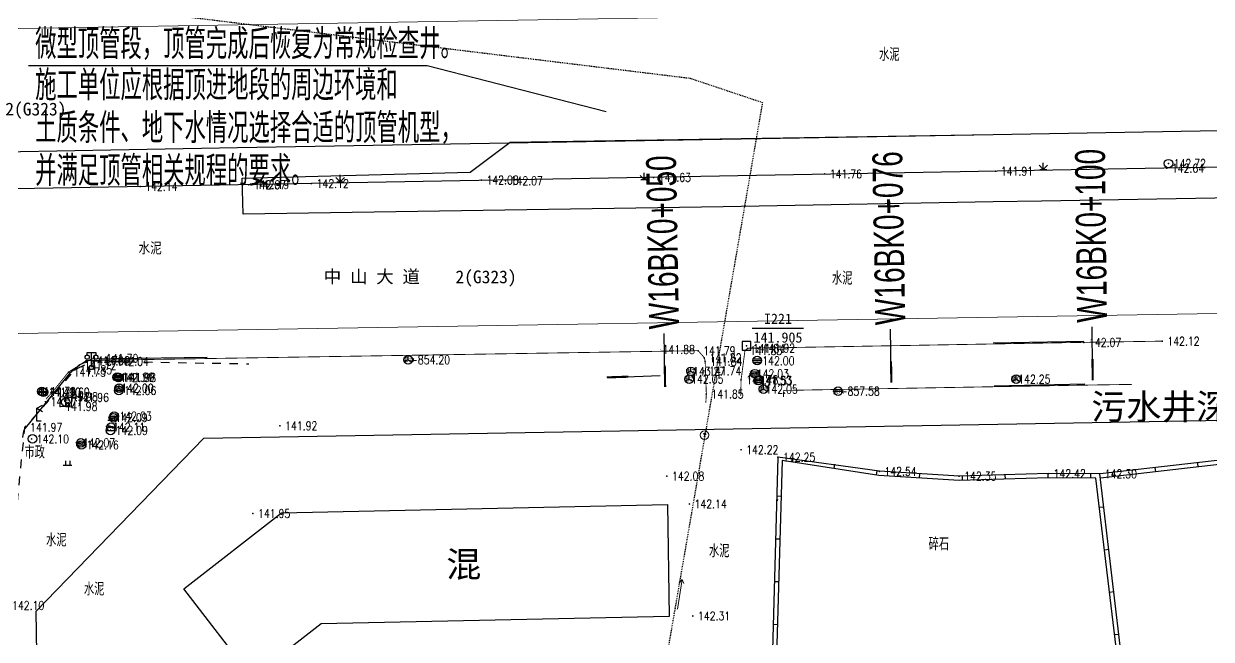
# Model space of a CAD drawing. Extents: x 529262 to 576451, y 2694391 to 2717535.
# Drawn here: x 564751.7 to 564890.5, y 2709596.9 to 2709668.8 of the extents above; entities that cross this region are included whole.
import ezdxf
from ezdxf.enums import TextEntityAlignment as Align
from ezdxf.xclip import XClip

# ---------------------------------------------------------------- set-up
doc = ezdxf.new("R2010")
doc.units = 0
doc.header["$XCLIPFRAME"] = 0
doc.linetypes.add('DASH', pattern=[0.35, 0.25, -0.1])
doc.linetypes.add('X6', pattern=[2, 1, -1])
for name, color, linetype in [('a红线图', 1, 'Continuous'), ('COMPONENT', 8, 'Continuous'), ('DLDW', 8, 'Continuous'), ('DLSS', 4, 'Continuous'), ('GCD', 8, 'Continuous'), ('GXYZ', 8, 'Continuous'), ('JMD', 8, 'Continuous'), ('KZD', 8, 'Continuous'), ('PP-COM', 7, 'Continuous'), ('RD-中线', 40, 'Continuous'), ('RD-红线', 7, 'Continuous'), ('ZBTZ', 8, 'Continuous'), ('ZJ', 7, 'Continuous'), ('新建水沟', 7, 'Continuous'), ('桩号标注_W16-', 7, 'Continuous'), ('纵断_分栏文字', 7, 'Continuous')]:
    doc.layers.add(name, color=color, linetype=linetype)
doc.layers.add('SXSS', color=5, linetype='Continuous', lineweight=0)
doc.layers.add('现状管道深度（物探资料）', color=2, linetype='Continuous', plot=False)
doc.styles.add('HZ', font='rs.shx', dxfattribs={"width": 0.8, "bigfont": 'hztxt.shx'})
doc.styles.add('JieTuHzTxt', font='smsim.shx', dxfattribs={"width": 0.7, "bigfont": 'smfs.shx'})
doc.styles.add('SMEDI', font='smsim.shx', dxfattribs={"width": 0.75, "height": 3.5, "bigfont": 'smfs.shx'})
doc.styles.get("Standard").update_dxf_attribs({"font": '', "height": 2.5, "bigfont": 'smfs.shx'})
doc.styles.add('宋体', font='', dxfattribs={"width": 0.75})
doc.styles.add('等线体', font='simhei.ttf')
doc.styles.get('Standard').set_extended_font_data('FangSong_GB2312')
doc.styles.get('宋体').set_extended_font_data('SimSun')

# ---------------------------------------------------------------- blocks, each defined once
blk = doc.blocks.new('A$C19FD0107')
at = {"layer": 'RD-中线', "color": 8, "linetype": 'Continuous'}
blk.add_lwpolyline([(-5280.17, 15276.46), (-7574.88, 15234.77, -0.04855), (-7632.83, 15239.35), (-9762.37, 15617.81)], format="xyb", dxfattribs=at)
at = {"layer": 'RD-红线', "color": 8, "linetype": 'Continuous', "flags": 128}
for points in [[(-6225.27, 15229.78), (-5957.89, 15234.46)], [(-6244.92, 15209.49), (-6244.78, 15199.64), (-6241.85, 14995.97), (-6241.8, 14992.28)]]:
    blk.add_lwpolyline(points, dxfattribs=at)
at = {"layer": 'RD-红线', "color": 8, "linetype": 'Continuous'}
blk.add_lwpolyline([(-6225.27, 15229.78), (-6244.92, 15209.49, 0.413298)], format="xyb", dxfattribs=at)
blk = doc.blocks.new('GC200')
at = {"linetype": 'Continuous', "const_width": 0.2, "flags": 128}
blk.add_lwpolyline([(-0.1, 0, 1), (0.1, 0, 1)], format="xyb", close=True, dxfattribs=at)
blk = doc.blocks.new('gc124')
at = {"color": 8}
for p, q in [((-1, 1), (0, 0)), ((-0.8, 0), (0.8, 0)), ((0, 0), (0, 1.6)), ((0, 0), (1, 1))]:
    blk.add_line(p, q, dxfattribs=at)
blk = doc.blocks.new('gc086')
at = {"color": 8}
for p, q in [((0, 0), (7, 0)), ((7, 0), (6.18, 0.57)), ((7, 0), (6.18, -0.57))]:
    blk.add_line(p, q, dxfattribs=at)
blk = doc.blocks.new('gc190')
for q in [(-0.35, 0.15), (0, -0.5), (0.35, 0.15)]:
    blk.add_line((0, 0.5), q)
blk.add_circle((0, 0), 1)
blk = doc.blocks.new('gc115')
at = {"color": 8}
blk.add_lwpolyline([(-1, -1), (1, -1), (1, 1), (-1, 1)], close=True, dxfattribs=at)
blk.add_point((0, 0), dxfattribs=at)
blk = doc.blocks.new('gc097')
at = {"color": 8}
for p, q in [((-1, 2.9), (-1, 3.5)), ((-1, 3.5), (1, 3.5)), ((0, 0.5), (0, 3.5)), ((1, 3.5), (1, 2.9))]:
    blk.add_line(p, q, dxfattribs=at)
for centre in [(-1, 2.4), (1, 2.4), (0, 0)]:
    blk.add_circle(centre, 0.5, dxfattribs=at)
blk = doc.blocks.new('gc052')
for p, q in [((0, 3), (1.3, 3.75)), ((0, 3), (1.3, 2.25)), ((0, 0), (0, 3)), ((1, 0), (0, 0))]:
    blk.add_line(p, q)
blk = doc.blocks.new('gc119')
at = {"color": 8}
for p, q in [((-1, 0), (1, 0)), ((-0.5, 1), (-0.5, 0)), ((0.5, 1), (0.5, 0))]:
    blk.add_line(p, q, dxfattribs=at)
blk = doc.blocks.new('gc050')
for p, q in [((0, 1), (-0.38, 0.18)), ((-0.38, 0.18), (0.38, -0.18)), ((0, -1), (0.38, -0.18))]:
    blk.add_line(p, q)
blk.add_circle((0, 0), 1)
blk = doc.blocks.new('gcbj0101')
blk.add_line((-1, 0), (1, 0))
blk.add_circle((0, 0), 1)
blk = doc.blocks.new('gcbj0102')
for p, q in [((-1, 0), (1, 0)), ((0, -1), (0, 1))]:
    blk.add_line(p, q)
blk.add_circle((0, 0), 1)
blk = doc.blocks.new('gcbj0103')
for p, q in [((-1, 0), (1, 0)), ((-0.9, 0.43), (0.9, 0.43)), ((-0.88, -0.47), (0.88, -0.47))]:
    blk.add_line(p, q)
blk.add_circle((0, 0), 1)
blk = doc.blocks.new('gcbj0107')
for q in [(-0.87, -0.5), (0, 1), (0.87, -0.5)]:
    blk.add_line((0, 0), q)
blk.add_circle((0, 0), 1)
blk = doc.blocks.new('gcbj0114')
at = {"linetype": 'Continuous'}
blk.add_circle((0, 0), 1, dxfattribs=at)

msp = doc.modelspace()

# ---------------------------------------------------------------- linework, layer by layer
at = {"color": 8, "linetype": 'Continuous'}
msp.add_circle((564885.483, 2709652.456), 0.498, dxfattribs=at)
at = {"layer": 'a红线图', "color": 8, "linetype": 'Continuous', "lineweight": 0, "flags": 128}
for points in [[(564727.349, 2709667.84), (566620.304, 2709699.43)], [(564727.349, 2709667.84), (566620.304, 2709699.43)], [(564727.349, 2709632.223), (566623.018, 2709663.858)], [(564727.349, 2709632.223), (566623.018, 2709663.858)]]:
    msp.add_lwpolyline(points, dxfattribs=at)
at = {"layer": 'DLSS', "linetype": 'Continuous', "flags": 128}
for points, elevation in [([(564864.998, 2709655.874), (564902.369, 2709656.519), (564939.485, 2709657.249)], 142.085), ([(564777.19, 2709650.762), (564803.842, 2709651.441), (564808.506, 2709654.98), (564864.998, 2709655.874)], 142.085), ([(564864.998, 2709647.971), (564833.422, 2709647.41), (564777.315, 2709646.546), (564777.19, 2709650.762)], 143.262), ([(564938.969, 2709649.286), (564904.389, 2709648.67), (564870.632, 2709648.071), (564864.998, 2709647.971)], 143.262), ([(564875.585, 2709631.665), (564864.998, 2709631.458)], 142.086), ([(564875.682, 2709626.666), (564865.095, 2709626.459)], 142.086)]:
    msp.add_lwpolyline(points, dxfattribs=dict(at, elevation=elevation))
at = {"layer": 'DLSS', "color": 8, "linetype": 'Continuous', "elevation": 142.085, "flags": 128}
msp.add_lwpolyline([(564730.1, 2709653.481), (564776.652, 2709654.348), (564864.998, 2709655.874)], dxfattribs=at)
at = {"layer": 'DLSS', "linetype": 'Continuous', "flags": 128}
for points in [[(564835.468, 2709625.284, 0.1, 0.1, 0), (564835.512, 2709627.198, 0.1, 0.1, 0), (564835.964, 2709630.62, 0.1, 0.1, 0), (564836.296, 2709630.873, 0.1, 0.1, 0), (564875.597, 2709631.565, 0.1, 0.1, 0), (564884.749, 2709631.706, 0, 0, 0), (564885.868, 2709629.81, 0, 0, 0), (564886.222, 2709626.91, 0, 0, 0)], [(564831.39, 2709624.527, 0.1, 0.1, 0), (564831.448, 2709625.536, 0.1, 0.1, 0), (564831.311, 2709629.355, 0.1, 0.1, 0), (564831.211, 2709629.767, 0.1, 0.1, 0), (564830.495, 2709630.594, 0.1, 0.1, 0), (564758.964, 2709629.444, 0.1, 0.1, 0), (564758.12, 2709628.873, 0.1, 0.1, 0), (564756.891, 2709628.099, 0.1, 0.1, 0), (564754.999, 2709625.751, 0.1, 0.1, 0), (564754.262, 2709624.963, 0, 0, 0), (564754.189, 2709624.64, 0, 0, 0)], [(564840.466, 2709625.168, 0.1, 0.1, 0), (564840.484, 2709625.946, 0.1, 0.1, 0), (564875.68, 2709626.566, 0.1, 0.1, 0), (564881.216, 2709626.651, 0, 0, 0), (564881.258, 2709626.304, 0, 0, 0)]]:
    msp.add_lwpolyline(points, format="xyseb", dxfattribs=at)
at = {"layer": 'DLSS', "linetype": 'X6', "elevation": 24.553, "flags": 128}
msp.add_lwpolyline([(564770.229, 2709488.853), (564759.777, 2709488.994), (564760.001, 2709493.004), (564759.904, 2709499.5), (564752.66, 2709499.241), (564752.335, 2709515.304), (564751.767, 2709533.775), (564751.458, 2709551.68), (564751.123, 2709571.278), (564750.734, 2709589.057), (564749.677, 2709600.809), (564751.789, 2709621.63), (564754.972, 2709625.2), (564757.608, 2709628.349), (564759.7, 2709629.393), (564761.909, 2709629.333), (564777.97, 2709629.061)], dxfattribs=at)
at = {"layer": 'DLSS', "linetype": 'Continuous', "flags": 128}
msp.add_lwpolyline([(564773.11, 2709629.79), (564759.618, 2709629.583), (564758.212, 2709628.926), (564756.989, 2709627.935), (564751.804, 2709621.544), (564751.63, 2709621.181), (564751.506, 2709620.449)], dxfattribs=at)
at = {"layer": 'GXYZ', "linetype": 'Continuous', "elevation": 24.553, "flags": 128}
msp.add_lwpolyline([(564755.901, 2709624.071), (564755.942, 2709625.222), (564757.241, 2709625.131), (564757.2, 2709623.98)], close=True, dxfattribs=at)
at = {"layer": 'JMD', "linetype": 'Continuous'}
for p, q in [((564836.431, 2709627.341), (564836.579, 2709627.319)), ((564841.499, 2709618.089), (564841.421, 2709617.595)), ((564846.439, 2709617.317), (564846.361, 2709616.823)), ((564851.379, 2709616.544), (564851.301, 2709616.05)), ((564856.366, 2709616.215), (564856.336, 2709615.716)), ((564871.354, 2709616.227), (564871.368, 2709615.727)), ((564876.354, 2709616.21), (564876.352, 2709615.71)), ((564878.914, 2709616.354), (564878.971, 2709615.857)), ((564883.882, 2709616.923), (564883.938, 2709616.426)), ((564888.849, 2709617.492), (564888.906, 2709616.995)), ((564861.358, 2709615.946), (564861.372, 2709615.446)), ((564866.356, 2709616.087), (564866.37, 2709615.587)), ((564839.694, 2709613.61), (564840.194, 2709613.596)), ((564839.761, 2709613.045), (564839.789, 2709613.192)), ((564839.761, 2709613.045), (564839.789, 2709613.192)), ((564877.9, 2709612.316), (564877.404, 2709612.256)), ((564839.552, 2709608.612), (564840.051, 2709608.598)), ((564878.492, 2709607.351), (564877.995, 2709607.292)), ((564839.409, 2709603.614), (564839.909, 2709603.6)), ((564879.083, 2709602.386), (564878.587, 2709602.327)), ((564839.266, 2709598.616), (564839.766, 2709598.602)), ((564879.675, 2709597.421), (564879.178, 2709597.362))]:
    msp.add_line(p, q, dxfattribs=at)
at = {"layer": 'JMD', "linetype": 'Continuous', "flags": 128}
for points in [[(564913.687, 2709620.337), (564877.475, 2709616.189)], [(564913.744, 2709619.84), (564877.532, 2709615.692)], [(564886.211, 2709575.103), (564888.26, 2709579.096), (564880.186, 2709593.131), (564877.437, 2709616.205), (564871.453, 2709616.23), (564861.003, 2709615.936), (564851.681, 2709616.497), (564839.824, 2709618.159), (564839.06, 2709591.384), (564834.686, 2709591.596), (564835.09, 2709594.525), (564832.409, 2709593.892), (564829.567, 2709589.102), (564831.929, 2709579.528)], [(564885.766, 2709575.331), (564887.691, 2709579.082), (564879.702, 2709592.97), (564876.993, 2709615.707), (564871.459, 2709615.73), (564860.995, 2709615.436), (564851.627, 2709615.999), (564840.313, 2709617.768), (564839.545, 2709590.86), (564834.116, 2709591.123), (564834.495, 2709593.871), (564832.731, 2709593.454), (564830.101, 2709589.023), (564832.414, 2709579.648)]]:
    msp.add_lwpolyline(points, dxfattribs=at)
msp.add_lwpolyline([(564781.789, 2709611.649), (564826.899, 2709612.631), (564827.122, 2709599.537), (564786.424, 2709598.651), (564778.363, 2709592.374), (564770.366, 2709602.744)], close=True, dxfattribs=at)
at = {"layer": 'KZD', "linetype": 'Continuous'}
msp.add_line((564836.822, 2709633.228), (564842.822, 2709633.228), dxfattribs=at)
msp.add_line((564836.822, 2709633.228), (564842.822, 2709633.228), dxfattribs=at)
at = {"layer": '新建水沟', "color": 5, "linetype": 'DASH', "ltscale": 0.1, "elevation": 143.04}
msp.add_lwpolyline([(564692.655, 2710239.775), (564722.404, 2710203.912), (564749.087, 2710144.577), (564801.321, 2710058.696), (564858.94, 2709973.728), (564856.64, 2709887.325), (564736.482, 2709870.316), (564671.801, 2709755.331), (564665.716, 2709733.478), (564684.342, 2709714.784), (564705.355, 2709682.444), (564764.149, 2709670.422), (564829.539, 2709662.444), (564838.011, 2709659.606), (564818.767, 2709548.337)], dxfattribs=at)
msp.add_lwpolyline([(564692.655, 2710239.775), (564722.404, 2710203.912), (564749.087, 2710144.577), (564801.321, 2710058.696), (564858.94, 2709973.728), (564856.64, 2709887.325), (564736.482, 2709870.316), (564671.801, 2709755.331), (564665.716, 2709733.478), (564684.342, 2709714.784), (564705.355, 2709682.444), (564764.149, 2709670.422), (564829.539, 2709662.444), (564838.011, 2709659.606), (564818.767, 2709548.337)], dxfattribs=at)
msp.add_lwpolyline([(564692.655, 2710239.775), (564722.404, 2710203.912), (564749.087, 2710144.577), (564801.321, 2710058.696), (564858.94, 2709973.728), (564856.64, 2709887.325), (564736.482, 2709870.316), (564671.801, 2709755.331), (564665.716, 2709733.478), (564684.342, 2709714.784), (564705.355, 2709682.444), (564764.149, 2709670.422), (564829.539, 2709662.444), (564838.011, 2709659.606), (564818.767, 2709548.337)], dxfattribs=at)
at = {"layer": '桩号标注_W16-'}
for p, q in [((564853.059, 2709628.088), (564852.969, 2709633.087)), ((564876.603, 2709628.373), (564876.542, 2709633.373)), ((564826.609, 2709627.61), (564826.518, 2709632.609)), ((564821.064, 2709627.51), (564826.062, 2709627.675))]:
    msp.add_line(p, q, dxfattribs=at)
at = {"layer": '桩号标注_W16-', "const_width": 0.25}
for points in [[(564826.586, 2709628.86), (564826.631, 2709626.36)], [(564853.037, 2709629.338), (564853.082, 2709626.838)], [(564876.588, 2709629.623), (564876.618, 2709627.123)], [(564822.314, 2709627.551), (564819.815, 2709627.469)]]:
    msp.add_lwpolyline(points, dxfattribs=at)
at = {"layer": '纵断_分栏文字', "color": 3}
msp.add_lwpolyline([(564752.22, 2709663.911), (564798.813, 2709663.911), (564819.745, 2709658.566)], dxfattribs=at)

# ---------------------------------------------------------------- block references
at = {"layer": 'COMPONENT', "linetype": 'Continuous', "xscale": 0.5, "yscale": 0.5}
for name, p in [('gcbj0107', (564796.592, 2709629.522)), ('gcbj0103', (564837.387, 2709629.441)), ('gcbj0103', (564762.561, 2709627.509)), ('gcbj0101', (564762.731, 2709627.449, 141.977)), ('gcbj0103', (564762.736, 2709627.447)), ('gcbj0107', (564829.441, 2709627.268)), ('gcbj0107', (564829.651, 2709628.18)), ('gcbj0103', (564837.122, 2709627.903)), ('gcbj0103', (564837.521, 2709627.089)), ('gcbj0107', (564867.675, 2709627.255)), ('gcbj0102', (564753.761, 2709625.825)), ('gcbj0102', (564753.952, 2709625.736, 141.899)), ('gcbj0101', (564762.775, 2709625.936, 142.055)), ('gcbj0107', (564762.816, 2709626.199)), ('gcbj0107', (564838.129, 2709626.093)), ('gcbj0101', (564846.846, 2709625.849)), ('gcbj0101', (564762.134, 2709622.746)), ('gcbj0101', (564762.233, 2709622.939, 142.029)), ('gcbj0101', (564761.794, 2709621.261, 142.087)), ('gcbj0101', (564761.856, 2709621.667)), ('gcbj0114', (564752.684, 2709620.296, 24.553)), ('gcbj0101', (564758.337, 2709619.81)), ('gcbj0101', (564758.391, 2709619.573, 142.156))]:
    msp.add_blockref(name, p, dxfattribs=at)
at = {"layer": 'COMPONENT', "color": 252, "linetype": 'Continuous', "xscale": 0.5, "yscale": 0.5}
for p in [(564837.387, 2709629.441), (564762.561, 2709627.509)]:
    msp.add_blockref('gcbj0103', p, dxfattribs=at)
at = {"layer": 'DLDW', "color": 252, "linetype": 'Continuous', "xscale": 0.5, "yscale": 0.5}
msp.add_blockref('gc097', (564759.567, 2709628.633, 141.964), dxfattribs=at)
at = {"layer": 'DLSS', "linetype": 'Continuous', "xscale": 0.5, "yscale": 0.5}
msp.add_blockref('gc052', (564753.187, 2709622.355, 141.836), dxfattribs=at)
at = {"layer": 'GCD', "linetype": 'Continuous'}
ref = msp.add_blockref('GC200', (564885.272, 2709651.914, 142.636), dxfattribs=dict(at, xscale=0.5, yscale=0.5, zscale=0.5))
ref.add_attrib('height', '142.64', dxfattribs={"linetype": 'Continuous', "height": 1, "style": 'HZ', "width": 0.8}).set_placement((564885.872, 2709651.914, 142.636), align=Align.MIDDLE_LEFT)
ref = msp.add_blockref('GC200', (564885.482, 2709652.461, 142.715), dxfattribs=dict(at, xscale=0.5, yscale=0.5, zscale=0.5))
ref.add_attrib('height', '142.72', dxfattribs={"linetype": 'Continuous', "height": 1, "style": 'HZ', "width": 0.8}).set_placement((564886.082, 2709652.461, 142.715), align=Align.MIDDLE_LEFT)
ref = msp.add_blockref('GC200', (564805.143, 2709650.527, 142.084), dxfattribs=dict(at, xscale=0.5, yscale=0.5, zscale=0.5))
ref.add_attrib('height', '142.08', dxfattribs={"linetype": 'Continuous', "height": 1, "style": 'HZ', "width": 0.8}).set_placement((564805.743, 2709650.527, 142.084), align=Align.MIDDLE_LEFT)
ref = msp.add_blockref('GC200', (564807.968, 2709650.444, 142.069), dxfattribs=dict(at, xscale=0.5, yscale=0.5, zscale=0.5))
ref.add_attrib('height', '142.07', dxfattribs={"linetype": 'Continuous', "height": 1, "style": 'HZ', "width": 0.8}).set_placement((564808.568, 2709650.444, 142.069), align=Align.MIDDLE_LEFT)
ref = msp.add_blockref('GC200', (564825.277, 2709650.843, 141.63), dxfattribs=dict(at, xscale=0.5, yscale=0.5, zscale=0.5))
ref.add_attrib('height', '141.63', dxfattribs={"linetype": 'Continuous', "height": 1, "style": 'HZ', "width": 0.8}).set_placement((564825.877, 2709650.843, 141.63), align=Align.MIDDLE_LEFT)
ref = msp.add_blockref('GC200', (564845.281, 2709651.249, 141.76), dxfattribs=dict(at, xscale=0.5, yscale=0.5, zscale=0.5))
ref.add_attrib('height', '141.76', dxfattribs={"linetype": 'Continuous', "height": 1, "style": 'HZ', "width": 0.8}).set_placement((564845.881, 2709651.249, 141.76), align=Align.MIDDLE_LEFT)
ref = msp.add_blockref('GC200', (564865.276, 2709651.562, 141.91), dxfattribs=dict(at, xscale=0.5, yscale=0.5, zscale=0.5))
ref.add_attrib('height', '141.91', dxfattribs={"linetype": 'Continuous', "height": 1, "style": 'HZ', "width": 0.8}).set_placement((564865.876, 2709651.562, 141.91), align=Align.MIDDLE_LEFT)
ref = msp.add_blockref('GC200', (564765.256, 2709649.778, 142.14), dxfattribs=dict(at, xscale=0.5, yscale=0.5, zscale=0.5))
ref.add_attrib('height', '142.14', dxfattribs={"linetype": 'Continuous', "height": 1, "style": 'HZ', "width": 0.8}).set_placement((564765.856, 2709649.778, 142.14), align=Align.MIDDLE_LEFT)
ref = msp.add_blockref('GC200', (564777.95, 2709649.982, 142.074), dxfattribs=dict(at, xscale=0.5, yscale=0.5, zscale=0.5))
ref.add_attrib('height', '142.07', dxfattribs={"linetype": 'Continuous', "height": 1, "style": 'HZ', "width": 0.8}).set_placement((564778.55, 2709649.982, 142.074), align=Align.MIDDLE_LEFT)
ref = msp.add_blockref('GC200', (564778.306, 2709650, 142.191), dxfattribs=dict(at, xscale=0.5, yscale=0.5, zscale=0.5))
ref.add_attrib('height', '142.19', dxfattribs={"linetype": 'Continuous', "height": 1, "style": 'HZ', "width": 0.8}).set_placement((564778.906, 2709650, 142.191), align=Align.MIDDLE_LEFT)
ref = msp.add_blockref('GC200', (564785.284, 2709650.119, 142.12), dxfattribs=dict(at, xscale=0.5, yscale=0.5, zscale=0.5))
ref.add_attrib('height', '142.12', dxfattribs={"linetype": 'Continuous', "height": 1, "style": 'HZ', "width": 0.8}).set_placement((564785.884, 2709650.119, 142.12), align=Align.MIDDLE_LEFT)
at = {"layer": 'GCD', "color": 3, "linetype": 'Continuous'}
ref = msp.add_blockref('GC200', (564875.585, 2709631.549, 142.068), dxfattribs=dict(at, xscale=0.5, yscale=0.5, zscale=0.5))
ref.add_attrib('height', '142.07', dxfattribs={"linetype": 'Continuous', "height": 1, "style": 'HZ', "width": 0.8}).set_placement((564876.185, 2709631.549, 142.068), align=Align.MIDDLE_LEFT)
ref = msp.add_blockref('GC200', (564884.74, 2709631.692, 142.118), dxfattribs=dict(at, xscale=0.5, yscale=0.5, zscale=0.5))
ref.add_attrib('height', '142.12', dxfattribs={"linetype": 'Continuous', "height": 1, "style": 'HZ', "width": 0.8}).set_placement((564885.34, 2709631.692, 142.118), align=Align.MIDDLE_LEFT)
ref = msp.add_blockref('GC200', (564760.679, 2709629.697, 141.7), dxfattribs=dict(at, xscale=0.5, yscale=0.5, zscale=0.5))
ref.add_attrib('height', '141.70', dxfattribs={"linetype": 'Continuous', "height": 1, "style": 'HZ', "width": 0.8}).set_placement((564761.279, 2709629.697, 141.7), align=Align.MIDDLE_LEFT)
at = {"layer": 'GCD', "linetype": 'Continuous'}
ref = msp.add_blockref('GC200', (564826.1, 2709630.733, 141.883), dxfattribs=dict(at, xscale=0.1999999999534339, yscale=0.1999999999534339, zscale=0.1999999999534339))
ref.add_attrib('height', '141.88', dxfattribs={"linetype": 'Continuous', "height": 1, "style": 'HZ', "width": 0.8}).set_placement((564826.34, 2709630.733, 141.883), align=Align.MIDDLE_LEFT)
ref = msp.add_blockref('GC200', (564826.1, 2709630.733, 141.883), dxfattribs=dict(at, xscale=0.1999999999534339, yscale=0.1999999999534339, zscale=0.1999999999534339))
ref.add_attrib('height', '141.88', dxfattribs={"linetype": 'Continuous', "height": 1, "style": 'HZ', "width": 0.8}).set_placement((564826.34, 2709630.733, 141.883), align=Align.MIDDLE_LEFT)
at = {"layer": 'GCD', "color": 3, "linetype": 'Continuous'}
ref = msp.add_blockref('GC200', (564830.483, 2709630.578, 141.792), dxfattribs=dict(at, xscale=0.5, yscale=0.5, zscale=0.5))
ref.add_attrib('height', '141.79', dxfattribs={"linetype": 'Continuous', "height": 1, "style": 'HZ', "width": 0.8}).set_placement((564831.083, 2709630.578, 141.792), align=Align.MIDDLE_LEFT)
ref = msp.add_blockref('GC200', (564831.199, 2709629.751, 141.818), dxfattribs=dict(at, xscale=0.5, yscale=0.5, zscale=0.5))
ref.add_attrib('height', '141.82', dxfattribs={"linetype": 'Continuous', "height": 1, "style": 'HZ', "width": 0.8}).set_placement((564831.799, 2709629.751, 141.818), align=Align.MIDDLE_LEFT)
ref = msp.add_blockref('GC200', (564835.952, 2709630.604, 141.847), dxfattribs=dict(at, xscale=0.5, yscale=0.5, zscale=0.5))
ref.add_attrib('height', '141.85', dxfattribs={"linetype": 'Continuous', "height": 1, "style": 'HZ', "width": 0.8}).set_placement((564836.552, 2709630.604, 141.847), align=Align.MIDDLE_LEFT)
ref = msp.add_blockref('GC200', (564836.284, 2709630.857, 141.836), dxfattribs=dict(at, xscale=0.5, yscale=0.5, zscale=0.5))
ref.add_attrib('height', '141.84', dxfattribs={"linetype": 'Continuous', "height": 1, "style": 'HZ', "width": 0.8}).set_placement((564836.884, 2709630.857, 141.836), align=Align.MIDDLE_LEFT)
ref = msp.add_blockref('GC200', (564837.449, 2709630.887, 141.918), dxfattribs=dict(at, xscale=0.5, yscale=0.5, zscale=0.5))
ref.add_attrib('height', '141.92', dxfattribs={"linetype": 'Continuous', "height": 1, "style": 'HZ', "width": 0.8}).set_placement((564838.049, 2709630.887, 141.918), align=Align.MIDDLE_LEFT)
at = {"layer": 'GCD', "linetype": 'Continuous'}
ref = msp.add_blockref('GC200', (564757.608, 2709628.349, 141.852), dxfattribs=dict(at, xscale=0.5, yscale=0.5, zscale=0.5))
ref.add_attrib('height', '141.85', dxfattribs={"linetype": 'Continuous', "height": 1, "style": 'HZ', "width": 0.8}).set_placement((564758.208, 2709628.349, 141.852), align=Align.MIDDLE_LEFT)
at = {"layer": 'GCD', "color": 3, "linetype": 'Continuous'}
ref = msp.add_blockref('GC200', (564758.108, 2709628.857, 141.723), dxfattribs=dict(at, xscale=0.5, yscale=0.5, zscale=0.5))
ref.add_attrib('height', '141.72', dxfattribs={"linetype": 'Continuous', "height": 1, "style": 'HZ', "width": 0.8}).set_placement((564758.708, 2709628.857, 141.723), align=Align.MIDDLE_LEFT)
ref = msp.add_blockref('GC200', (564758.952, 2709629.428, 141.755), dxfattribs=dict(at, xscale=0.5, yscale=0.5, zscale=0.5))
ref.add_attrib('height', '141.76', dxfattribs={"linetype": 'Continuous', "height": 1, "style": 'HZ', "width": 0.8}).set_placement((564759.552, 2709629.428, 141.755), align=Align.MIDDLE_LEFT)
at = {"layer": 'GCD', "linetype": 'Continuous'}
ref = msp.add_blockref('GC200', (564759.7, 2709629.393, 141.977), dxfattribs=dict(at, xscale=0.5, yscale=0.5, zscale=0.5))
ref.add_attrib('height', '141.98', dxfattribs={"linetype": 'Continuous', "height": 1, "style": 'HZ', "width": 0.8}).set_placement((564760.3, 2709629.393, 141.977), align=Align.MIDDLE_LEFT)
ref = msp.add_blockref('GC200', (564761.909, 2709629.333, 142.035), dxfattribs=dict(at, xscale=0.5, yscale=0.5, zscale=0.5))
ref.add_attrib('height', '142.04', dxfattribs={"linetype": 'Continuous', "height": 1, "style": 'HZ', "width": 0.8}).set_placement((564762.509, 2709629.333, 142.035), align=Align.MIDDLE_LEFT)
ref = msp.add_blockref('GC200', (564796.588, 2709629.522, -854.199), dxfattribs=dict(at, xscale=0.1999999999534339, yscale=0.1999999999534339, zscale=0.1999999999534339))
ref.add_attrib('height', '-854.20', dxfattribs={"linetype": 'Continuous', "height": 1, "style": 'HZ', "width": 0.8}).set_placement((564796.828, 2709629.522, -854.199), align=Align.MIDDLE_LEFT)
ref = msp.add_blockref('GC200', (564796.588, 2709629.522, -854.199), dxfattribs=dict(at, xscale=0.1999999999534339, yscale=0.1999999999534339, zscale=0.1999999999534339))
ref.add_attrib('height', '-854.20', dxfattribs={"linetype": 'Continuous', "height": 1, "style": 'HZ', "width": 0.8}).set_placement((564796.828, 2709629.522, -854.199), align=Align.MIDDLE_LEFT)
at = {"layer": 'GCD', "color": 3, "linetype": 'Continuous'}
ref = msp.add_blockref('GC200', (564831.168, 2709628.227, 141.736), dxfattribs=dict(at, xscale=0.5, yscale=0.5, zscale=0.5))
ref.add_attrib('height', '141.74', dxfattribs={"linetype": 'Continuous', "height": 1, "style": 'HZ', "width": 0.8}).set_placement((564831.768, 2709628.227, 141.736), align=Align.MIDDLE_LEFT)
ref = msp.add_blockref('GC200', (564831.299, 2709629.339, 141.839), dxfattribs=dict(at, xscale=0.5, yscale=0.5, zscale=0.5))
ref.add_attrib('height', '141.84', dxfattribs={"linetype": 'Continuous', "height": 1, "style": 'HZ', "width": 0.8}).set_placement((564831.899, 2709629.339, 141.839), align=Align.MIDDLE_LEFT)
ref = msp.add_blockref('GC200', (564837.385, 2709629.402, 141.999), dxfattribs=dict(at, xscale=0.5, yscale=0.5, zscale=0.5))
ref.add_attrib('height', '142.00', dxfattribs={"linetype": 'Continuous', "height": 1, "style": 'HZ', "width": 0.8}).set_placement((564837.985, 2709629.402, 141.999), align=Align.MIDDLE_LEFT)
ref = msp.add_blockref('GC200', (564756.879, 2709628.083, 141.732), dxfattribs=dict(at, xscale=0.5, yscale=0.5, zscale=0.5))
ref.add_attrib('height', '141.73', dxfattribs={"linetype": 'Continuous', "height": 1, "style": 'HZ', "width": 0.8}).set_placement((564757.479, 2709628.083, 141.732), align=Align.MIDDLE_LEFT)
ref = msp.add_blockref('GC200', (564762.566, 2709627.496, 141.99), dxfattribs=dict(at, xscale=0.5, yscale=0.5, zscale=0.5))
ref.add_attrib('height', '141.99', dxfattribs={"linetype": 'Continuous', "height": 1, "style": 'HZ', "width": 0.8}).set_placement((564763.166, 2709627.496, 141.99), align=Align.MIDDLE_LEFT)
at = {"layer": 'GCD', "linetype": 'Continuous'}
ref = msp.add_blockref('GC200', (564762.731, 2709627.449, 141.977), dxfattribs=dict(at, xscale=0.5, yscale=0.5, zscale=0.5))
ref.add_attrib('height', '141.98', dxfattribs={"linetype": 'Continuous', "height": 1, "style": 'HZ', "width": 0.8}).set_placement((564763.331, 2709627.449, 141.977), align=Align.MIDDLE_LEFT)
ref = msp.add_blockref('GC200', (564762.708, 2709627.44, 142.109), dxfattribs=dict(at, xscale=0.1999999999534339, yscale=0.1999999999534339, zscale=0.1999999999534339))
ref.add_attrib('height', '142.11', dxfattribs={"linetype": 'Continuous', "height": 1, "style": 'HZ', "width": 0.8}).set_placement((564762.948, 2709627.44, 142.109), align=Align.MIDDLE_LEFT)
ref = msp.add_blockref('GC200', (564762.708, 2709627.44, 142.109), dxfattribs=dict(at, xscale=0.1999999999534339, yscale=0.1999999999534339, zscale=0.1999999999534339))
ref.add_attrib('height', '142.11', dxfattribs={"linetype": 'Continuous', "height": 1, "style": 'HZ', "width": 0.8}).set_placement((564762.948, 2709627.44, 142.109), align=Align.MIDDLE_LEFT)
ref = msp.add_blockref('GC200', (564829.437, 2709627.27, 142.048), dxfattribs=dict(at, xscale=0.1999999999534339, yscale=0.1999999999534339, zscale=0.1999999999534339))
ref.add_attrib('height', '142.05', dxfattribs={"linetype": 'Continuous', "height": 1, "style": 'HZ', "width": 0.8}).set_placement((564829.677, 2709627.27, 142.048), align=Align.MIDDLE_LEFT)
ref = msp.add_blockref('GC200', (564829.437, 2709627.27, 142.048), dxfattribs=dict(at, xscale=0.1999999999534339, yscale=0.1999999999534339, zscale=0.1999999999534339))
ref.add_attrib('height', '142.05', dxfattribs={"linetype": 'Continuous', "height": 1, "style": 'HZ', "width": 0.8}).set_placement((564829.677, 2709627.27, 142.048), align=Align.MIDDLE_LEFT)
ref = msp.add_blockref('GC200', (564829.648, 2709628.182, 143.273), dxfattribs=dict(at, xscale=0.1999999999534339, yscale=0.1999999999534339, zscale=0.1999999999534339))
ref.add_attrib('height', '143.27', dxfattribs={"linetype": 'Continuous', "height": 1, "style": 'HZ', "width": 0.8}).set_placement((564829.888, 2709628.182, 143.273), align=Align.MIDDLE_LEFT)
ref = msp.add_blockref('GC200', (564829.648, 2709628.182, 143.273), dxfattribs=dict(at, xscale=0.1999999999534339, yscale=0.1999999999534339, zscale=0.1999999999534339))
ref.add_attrib('height', '143.27', dxfattribs={"linetype": 'Continuous', "height": 1, "style": 'HZ', "width": 0.8}).set_placement((564829.888, 2709628.182, 143.273), align=Align.MIDDLE_LEFT)
at = {"layer": 'GCD', "color": 3, "linetype": 'Continuous'}
ref = msp.add_blockref('GC200', (564835.5, 2709627.182, 141.779), dxfattribs=dict(at, xscale=0.5, yscale=0.5, zscale=0.5))
ref.add_attrib('height', '141.78', dxfattribs={"linetype": 'Continuous', "height": 1, "style": 'HZ', "width": 0.8}).set_placement((564836.1, 2709627.182, 141.779), align=Align.MIDDLE_LEFT)
at = {"layer": 'GCD', "linetype": 'Continuous'}
ref = msp.add_blockref('GC200', (564837.092, 2709627.887, 142.031), dxfattribs=dict(at, xscale=0.1999999999534339, yscale=0.1999999999534339, zscale=0.1999999999534339))
ref.add_attrib('height', '142.03', dxfattribs={"linetype": 'Continuous', "height": 1, "style": 'HZ', "width": 0.8}).set_placement((564837.332, 2709627.887, 142.031), align=Align.MIDDLE_LEFT)
ref = msp.add_blockref('GC200', (564837.092, 2709627.887, 142.031), dxfattribs=dict(at, xscale=0.1999999999534339, yscale=0.1999999999534339, zscale=0.1999999999534339))
ref.add_attrib('height', '142.03', dxfattribs={"linetype": 'Continuous', "height": 1, "style": 'HZ', "width": 0.8}).set_placement((564837.332, 2709627.887, 142.031), align=Align.MIDDLE_LEFT)
ref = msp.add_blockref('GC200', (564837.408, 2709627.124, 141.532), dxfattribs=dict(at, xscale=0.1999999999534339, yscale=0.1999999999534339, zscale=0.1999999999534339))
ref.add_attrib('height', '141.53', dxfattribs={"linetype": 'Continuous', "height": 1, "style": 'HZ', "width": 0.8}).set_placement((564837.648, 2709627.124, 141.532), align=Align.MIDDLE_LEFT)
ref = msp.add_blockref('GC200', (564837.408, 2709627.124, 141.532), dxfattribs=dict(at, xscale=0.1999999999534339, yscale=0.1999999999534339, zscale=0.1999999999534339))
ref.add_attrib('height', '141.53', dxfattribs={"linetype": 'Continuous', "height": 1, "style": 'HZ', "width": 0.8}).set_placement((564837.648, 2709627.124, 141.532), align=Align.MIDDLE_LEFT)
ref = msp.add_blockref('GC200', (564837.508, 2709627.072, 141.53), dxfattribs=dict(at, xscale=0.1999999999534339, yscale=0.1999999999534339, zscale=0.1999999999534339))
ref.add_attrib('height', '141.53', dxfattribs={"linetype": 'Continuous', "height": 1, "style": 'HZ', "width": 0.8}).set_placement((564837.748, 2709627.072, 141.53), align=Align.MIDDLE_LEFT)
ref = msp.add_blockref('GC200', (564837.508, 2709627.072, 141.53), dxfattribs=dict(at, xscale=0.1999999999534339, yscale=0.1999999999534339, zscale=0.1999999999534339))
ref.add_attrib('height', '141.53', dxfattribs={"linetype": 'Continuous', "height": 1, "style": 'HZ', "width": 0.8}).set_placement((564837.748, 2709627.072, 141.53), align=Align.MIDDLE_LEFT)
ref = msp.add_blockref('GC200', (564867.671, 2709627.257, 142.254), dxfattribs=dict(at, xscale=0.1999999999534339, yscale=0.1999999999534339, zscale=0.1999999999534339))
ref.add_attrib('height', '142.25', dxfattribs={"linetype": 'Continuous', "height": 1, "style": 'HZ', "width": 0.8}).set_placement((564867.911, 2709627.257, 142.254), align=Align.MIDDLE_LEFT)
ref = msp.add_blockref('GC200', (564867.671, 2709627.257, 142.254), dxfattribs=dict(at, xscale=0.1999999999534339, yscale=0.1999999999534339, zscale=0.1999999999534339))
ref.add_attrib('height', '142.25', dxfattribs={"linetype": 'Continuous', "height": 1, "style": 'HZ', "width": 0.8}).set_placement((564867.911, 2709627.257, 142.254), align=Align.MIDDLE_LEFT)
ref = msp.add_blockref('GC200', (564753.751, 2709625.825, 141.79), dxfattribs=dict(at, xscale=0.1999999999534339, yscale=0.1999999999534339, zscale=0.1999999999534339))
ref.add_attrib('height', '141.79', dxfattribs={"linetype": 'Continuous', "height": 1, "style": 'HZ', "width": 0.8}).set_placement((564753.991, 2709625.825, 141.79), align=Align.MIDDLE_LEFT)
ref = msp.add_blockref('GC200', (564753.751, 2709625.825, 141.79), dxfattribs=dict(at, xscale=0.1999999999534339, yscale=0.1999999999534339, zscale=0.1999999999534339))
ref.add_attrib('height', '141.79', dxfattribs={"linetype": 'Continuous', "height": 1, "style": 'HZ', "width": 0.8}).set_placement((564753.991, 2709625.825, 141.79), align=Align.MIDDLE_LEFT)
ref = msp.add_blockref('GC200', (564753.952, 2709625.736, 141.899), dxfattribs=dict(at, xscale=0.5, yscale=0.5, zscale=0.5))
ref.add_attrib('height', '141.90', dxfattribs={"linetype": 'Continuous', "height": 1, "style": 'HZ', "width": 0.8}).set_placement((564754.552, 2709625.736, 141.899), align=Align.MIDDLE_LEFT)
at = {"layer": 'GCD', "color": 3, "linetype": 'Continuous'}
ref = msp.add_blockref('GC200', (564754.987, 2709625.735, 141.595), dxfattribs=dict(at, xscale=0.5, yscale=0.5, zscale=0.5))
ref.add_attrib('height', '141.60', dxfattribs={"linetype": 'Continuous', "height": 1, "style": 'HZ', "width": 0.8}).set_placement((564755.587, 2709625.735, 141.595), align=Align.MIDDLE_LEFT)
at = {"layer": 'GCD', "linetype": 'Continuous'}
ref = msp.add_blockref('GC200', (564762.775, 2709625.936, 142.055), dxfattribs=dict(at, xscale=0.5, yscale=0.5, zscale=0.5))
ref.add_attrib('height', '142.06', dxfattribs={"linetype": 'Continuous', "height": 1, "style": 'HZ', "width": 0.8}).set_placement((564763.375, 2709625.936, 142.055), align=Align.MIDDLE_LEFT)
ref = msp.add_blockref('GC200', (564762.815, 2709626.202, 141.997), dxfattribs=dict(at, xscale=0.1999999999534339, yscale=0.1999999999534339, zscale=0.1999999999534339))
ref.add_attrib('height', '142.00', dxfattribs={"linetype": 'Continuous', "height": 1, "style": 'HZ', "width": 0.8}).set_placement((564763.055, 2709626.202, 141.997), align=Align.MIDDLE_LEFT)
ref = msp.add_blockref('GC200', (564762.815, 2709626.202, 141.997), dxfattribs=dict(at, xscale=0.1999999999534339, yscale=0.1999999999534339, zscale=0.1999999999534339))
ref.add_attrib('height', '142.00', dxfattribs={"linetype": 'Continuous', "height": 1, "style": 'HZ', "width": 0.8}).set_placement((564763.055, 2709626.202, 141.997), align=Align.MIDDLE_LEFT)
at = {"layer": 'GCD', "color": 3, "linetype": 'Continuous'}
ref = msp.add_blockref('GC200', (564831.436, 2709625.52, 141.853), dxfattribs=dict(at, xscale=0.5, yscale=0.5, zscale=0.5))
ref.add_attrib('height', '141.85', dxfattribs={"linetype": 'Continuous', "height": 1, "style": 'HZ', "width": 0.8}).set_placement((564832.036, 2709625.52, 141.853), align=Align.MIDDLE_LEFT)
at = {"layer": 'GCD', "linetype": 'Continuous'}
ref = msp.add_blockref('GC200', (564838.128, 2709626.092, 142.048), dxfattribs=dict(at, xscale=0.1999999999534339, yscale=0.1999999999534339, zscale=0.1999999999534339))
ref.add_attrib('height', '142.05', dxfattribs={"linetype": 'Continuous', "height": 1, "style": 'HZ', "width": 0.8}).set_placement((564838.368, 2709626.092, 142.048), align=Align.MIDDLE_LEFT)
ref = msp.add_blockref('GC200', (564838.128, 2709626.092, 142.048), dxfattribs=dict(at, xscale=0.1999999999534339, yscale=0.1999999999534339, zscale=0.1999999999534339))
ref.add_attrib('height', '142.05', dxfattribs={"linetype": 'Continuous', "height": 1, "style": 'HZ', "width": 0.8}).set_placement((564838.368, 2709626.092, 142.048), align=Align.MIDDLE_LEFT)
ref = msp.add_blockref('GC200', (564846.823, 2709625.848, -857.584), dxfattribs=dict(at, xscale=0.1999999999534339, yscale=0.1999999999534339, zscale=0.1999999999534339))
ref.add_attrib('height', '-857.58', dxfattribs={"linetype": 'Continuous', "height": 1, "style": 'HZ', "width": 0.8}).set_placement((564847.063, 2709625.848, -857.584), align=Align.MIDDLE_LEFT)
ref = msp.add_blockref('GC200', (564846.823, 2709625.848, -857.584), dxfattribs=dict(at, xscale=0.1999999999534339, yscale=0.1999999999534339, zscale=0.1999999999534339))
ref.add_attrib('height', '-857.58', dxfattribs={"linetype": 'Continuous', "height": 1, "style": 'HZ', "width": 0.8}).set_placement((564847.063, 2709625.848, -857.584), align=Align.MIDDLE_LEFT)
at = {"layer": 'GCD', "color": 3, "linetype": 'Continuous'}
ref = msp.add_blockref('GC200', (564754.177, 2709624.624, 141.769), dxfattribs=dict(at, xscale=0.5, yscale=0.5, zscale=0.5))
ref.add_attrib('height', '141.77', dxfattribs={"linetype": 'Continuous', "height": 1, "style": 'HZ', "width": 0.8}).set_placement((564754.777, 2709624.624, 141.769), align=Align.MIDDLE_LEFT)
at = {"layer": 'GCD', "linetype": 'Continuous'}
ref = msp.add_blockref('GC200', (564754.972, 2709625.2, 141.922), dxfattribs=dict(at, xscale=0.5, yscale=0.5, zscale=0.5))
ref.add_attrib('height', '141.92', dxfattribs={"linetype": 'Continuous', "height": 1, "style": 'HZ', "width": 0.8}).set_placement((564755.572, 2709625.2, 141.922), align=Align.MIDDLE_LEFT)
ref = msp.add_blockref('GC200', (564755.901, 2709624.071, 141.977), dxfattribs=dict(at, xscale=0.5, yscale=0.5, zscale=0.5))
ref.add_attrib('height', '141.98', dxfattribs={"linetype": 'Continuous', "height": 1, "style": 'HZ', "width": 0.8}).set_placement((564756.501, 2709624.071, 141.977), align=Align.MIDDLE_LEFT)
ref = msp.add_blockref('GC200', (564755.942, 2709625.222, 141.976), dxfattribs=dict(at, xscale=0.5, yscale=0.5, zscale=0.5))
ref.add_attrib('height', '141.98', dxfattribs={"linetype": 'Continuous', "height": 1, "style": 'HZ', "width": 0.8}).set_placement((564756.542, 2709625.222, 141.976), align=Align.MIDDLE_LEFT)
ref = msp.add_blockref('GC200', (564757.241, 2709625.131, 141.964), dxfattribs=dict(at, xscale=0.5, yscale=0.5, zscale=0.5))
ref.add_attrib('height', '141.96', dxfattribs={"linetype": 'Continuous', "height": 1, "style": 'HZ', "width": 0.8}).set_placement((564757.841, 2709625.131, 141.964), align=Align.MIDDLE_LEFT)
ref = msp.add_blockref('GC200', (564762.12, 2709622.758, 142.085), dxfattribs=dict(at, xscale=0.1999999999534339, yscale=0.1999999999534339, zscale=0.1999999999534339))
ref.add_attrib('height', '142.09', dxfattribs={"linetype": 'Continuous', "height": 1, "style": 'HZ', "width": 0.8}).set_placement((564762.36, 2709622.758, 142.085), align=Align.MIDDLE_LEFT)
ref = msp.add_blockref('GC200', (564762.12, 2709622.758, 142.085), dxfattribs=dict(at, xscale=0.1999999999534339, yscale=0.1999999999534339, zscale=0.1999999999534339))
ref.add_attrib('height', '142.09', dxfattribs={"linetype": 'Continuous', "height": 1, "style": 'HZ', "width": 0.8}).set_placement((564762.36, 2709622.758, 142.085), align=Align.MIDDLE_LEFT)
ref = msp.add_blockref('GC200', (564762.233, 2709622.939, 142.029), dxfattribs=dict(at, xscale=0.5, yscale=0.5, zscale=0.5))
ref.add_attrib('height', '142.03', dxfattribs={"linetype": 'Continuous', "height": 1, "style": 'HZ', "width": 0.8}).set_placement((564762.833, 2709622.939, 142.029), align=Align.MIDDLE_LEFT)
ref = msp.add_blockref('GC200', (564751.789, 2709621.63, 141.968), dxfattribs=dict(at, xscale=0.5, yscale=0.5, zscale=0.5))
ref.add_attrib('height', '141.97', dxfattribs={"linetype": 'Continuous', "height": 1, "style": 'HZ', "width": 0.8}).set_placement((564752.389, 2709621.63, 141.968), align=Align.MIDDLE_LEFT)
ref = msp.add_blockref('GC200', (564761.794, 2709621.261, 142.087), dxfattribs=dict(at, xscale=0.5, yscale=0.5, zscale=0.5))
ref.add_attrib('height', '142.09', dxfattribs={"linetype": 'Continuous', "height": 1, "style": 'HZ', "width": 0.8}).set_placement((564762.394, 2709621.261, 142.087), align=Align.MIDDLE_LEFT)
ref = msp.add_blockref('GC200', (564761.838, 2709621.673, 142.111), dxfattribs=dict(at, xscale=0.1999999999534339, yscale=0.1999999999534339, zscale=0.1999999999534339))
ref.add_attrib('height', '142.11', dxfattribs={"linetype": 'Continuous', "height": 1, "style": 'HZ', "width": 0.8}).set_placement((564762.078, 2709621.673, 142.111), align=Align.MIDDLE_LEFT)
ref = msp.add_blockref('GC200', (564761.838, 2709621.673, 142.111), dxfattribs=dict(at, xscale=0.1999999999534339, yscale=0.1999999999534339, zscale=0.1999999999534339))
ref.add_attrib('height', '142.11', dxfattribs={"linetype": 'Continuous', "height": 1, "style": 'HZ', "width": 0.8}).set_placement((564762.078, 2709621.673, 142.111), align=Align.MIDDLE_LEFT)
at = {"layer": 'GCD', "color": 3, "linetype": 'Continuous'}
ref = msp.add_blockref('GC200', (564781.603, 2709621.811, 141.917), dxfattribs=dict(at, xscale=0.5, yscale=0.5, zscale=0.5))
ref.add_attrib('height', '141.92', dxfattribs={"linetype": 'Continuous', "height": 1, "style": 'HZ', "width": 0.8}).set_placement((564782.203, 2709621.811, 141.917), align=Align.MIDDLE_LEFT)
at = {"layer": 'GCD', "linetype": 'Continuous'}
ref = msp.add_blockref('GC200', (564752.572, 2709620.27, 142.097), dxfattribs=dict(at, xscale=0.5, yscale=0.5, zscale=0.5))
ref.add_attrib('height', '142.10', dxfattribs={"linetype": 'Continuous', "height": 1, "style": 'HZ', "width": 0.8}).set_placement((564753.172, 2709620.27, 142.097), align=Align.MIDDLE_LEFT)
ref = msp.add_blockref('GC200', (564758.321, 2709619.817, 142.066), dxfattribs=dict(at, xscale=0.1999999999534339, yscale=0.1999999999534339, zscale=0.1999999999534339))
ref.add_attrib('height', '142.07', dxfattribs={"linetype": 'Continuous', "height": 1, "style": 'HZ', "width": 0.8}).set_placement((564758.561, 2709619.817, 142.066), align=Align.MIDDLE_LEFT)
ref = msp.add_blockref('GC200', (564758.321, 2709619.817, 142.066), dxfattribs=dict(at, xscale=0.1999999999534339, yscale=0.1999999999534339, zscale=0.1999999999534339))
ref.add_attrib('height', '142.07', dxfattribs={"linetype": 'Continuous', "height": 1, "style": 'HZ', "width": 0.8}).set_placement((564758.561, 2709619.817, 142.066), align=Align.MIDDLE_LEFT)
ref = msp.add_blockref('GC200', (564758.391, 2709619.573, 142.156), dxfattribs=dict(at, xscale=0.5, yscale=0.5, zscale=0.5))
ref.add_attrib('height', '142.16', dxfattribs={"linetype": 'Continuous', "height": 1, "style": 'HZ', "width": 0.8}).set_placement((564758.991, 2709619.573, 142.156), align=Align.MIDDLE_LEFT)
at = {"layer": 'GCD', "color": 3, "linetype": 'Continuous'}
ref = msp.add_blockref('GC200', (564835.504, 2709619.008, 142.217), dxfattribs=dict(at, xscale=0.5, yscale=0.5, zscale=0.5))
ref.add_attrib('height', '142.22', dxfattribs={"linetype": 'Continuous', "height": 1, "style": 'HZ', "width": 0.8}).set_placement((564836.104, 2709619.008, 142.217), align=Align.MIDDLE_LEFT)
ref = msp.add_blockref('GC200', (564839.812, 2709618.143, 142.25), dxfattribs=dict(at, xscale=0.5, yscale=0.5, zscale=0.5))
ref.add_attrib('height', '142.25', dxfattribs={"linetype": 'Continuous', "height": 1, "style": 'HZ', "width": 0.8}).set_placement((564840.412, 2709618.143, 142.25), align=Align.MIDDLE_LEFT)
ref = msp.add_blockref('GC200', (564826.83, 2709615.925, 142.08), dxfattribs=dict(at, xscale=0.5, yscale=0.5, zscale=0.5))
ref.add_attrib('height', '142.08', dxfattribs={"linetype": 'Continuous', "height": 1, "style": 'HZ', "width": 0.8}).set_placement((564827.43, 2709615.925, 142.08), align=Align.MIDDLE_LEFT)
ref = msp.add_blockref('GC200', (564851.669, 2709616.481, 142.542), dxfattribs=dict(at, xscale=0.5, yscale=0.5, zscale=0.5))
ref.add_attrib('height', '142.54', dxfattribs={"linetype": 'Continuous', "height": 1, "style": 'HZ', "width": 0.8}).set_placement((564852.269, 2709616.481, 142.542), align=Align.MIDDLE_LEFT)
ref = msp.add_blockref('GC200', (564860.991, 2709615.92, 142.353), dxfattribs=dict(at, xscale=0.5, yscale=0.5, zscale=0.5))
ref.add_attrib('height', '142.35', dxfattribs={"linetype": 'Continuous', "height": 1, "style": 'HZ', "width": 0.8}).set_placement((564861.591, 2709615.92, 142.353), align=Align.MIDDLE_LEFT)
ref = msp.add_blockref('GC200', (564871.441, 2709616.214, 142.415), dxfattribs=dict(at, xscale=0.5, yscale=0.5, zscale=0.5))
ref.add_attrib('height', '142.42', dxfattribs={"linetype": 'Continuous', "height": 1, "style": 'HZ', "width": 0.8}).set_placement((564872.041, 2709616.214, 142.415), align=Align.MIDDLE_LEFT)
ref = msp.add_blockref('GC200', (564877.425, 2709616.189, 142.301), dxfattribs=dict(at, xscale=0.5, yscale=0.5, zscale=0.5))
ref.add_attrib('height', '142.30', dxfattribs={"linetype": 'Continuous', "height": 1, "style": 'HZ', "width": 0.8}).set_placement((564878.025, 2709616.189, 142.301), align=Align.MIDDLE_LEFT)
ref = msp.add_blockref('GC200', (564778.438, 2709611.56, 141.953), dxfattribs=dict(at, xscale=0.5, yscale=0.5, zscale=0.5))
ref.add_attrib('height', '141.95', dxfattribs={"linetype": 'Continuous', "height": 1, "style": 'HZ', "width": 0.8}).set_placement((564779.038, 2709611.56, 141.953), align=Align.MIDDLE_LEFT)
ref = msp.add_blockref('GC200', (564829.469, 2709612.671, 142.138), dxfattribs=dict(at, xscale=0.5, yscale=0.5, zscale=0.5))
ref.add_attrib('height', '142.14', dxfattribs={"linetype": 'Continuous', "height": 1, "style": 'HZ', "width": 0.8}).set_placement((564830.069, 2709612.671, 142.138), align=Align.MIDDLE_LEFT)
at = {"layer": 'GCD', "linetype": 'Continuous'}
ref = msp.add_blockref('GC200', (564749.677, 2709600.809, 142.097), dxfattribs=dict(at, xscale=0.5, yscale=0.5, zscale=0.5))
ref.add_attrib('height', '142.10', dxfattribs={"linetype": 'Continuous', "height": 1, "style": 'HZ', "width": 0.8}).set_placement((564750.277, 2709600.809, 142.097), align=Align.MIDDLE_LEFT)
at = {"layer": 'GCD', "color": 3, "linetype": 'Continuous'}
ref = msp.add_blockref('GC200', (564829.871, 2709599.581, 142.307), dxfattribs=dict(at, xscale=0.5, yscale=0.5, zscale=0.5))
ref.add_attrib('height', '142.31', dxfattribs={"linetype": 'Continuous', "height": 1, "style": 'HZ', "width": 0.8}).set_placement((564830.471, 2709599.581, 142.307), align=Align.MIDDLE_LEFT)
at = {"layer": 'GXYZ', "linetype": 'Continuous', "xscale": 0.5, "yscale": 0.5}
msp.add_blockref('gc050', (564756.556, 2709624.582, 24.553), dxfattribs=at)
at = {"layer": 'KZD', "linetype": 'Continuous', "xscale": 0.5, "yscale": 0.5, "zscale": 0.5}
msp.add_blockref('gc115', (564836.146, 2709631.15, 141.905), dxfattribs=at)
msp.add_blockref('gc115', (564836.146, 2709631.15, 141.905), dxfattribs=at)
at = {"layer": 'PP-COM'}
ref = msp.add_blockref('A$C19FD0107', (570997.993, 2694390.603), dxfattribs=at)
XClip(ref).set_block_clipping_path([(-9366.4383134884, 14428.6043910822), (-3328.4480743363, 17452.7484863754)])
at = {"layer": 'SXSS', "color": 8, "linetype": 'Continuous'}
for name, p, xscale, yscale, zscale, rotation in [('gc190', (564831.231, 2709620.722, 141.409), 0.4999999999948079, 0.4999999999948079, 0.4999999999948079, 353.46376573442), ('gc190', (564831.231, 2709620.722, 141.409), 0.4999999999948079, 0.4999999999948079, 0.4999999999948079, 353.46376573442), ('gc086', (564828.063, 2709600.374), 0.5000000001327757, 0.5000000001327757, 0.5000000001327757, 81.09475045193707), ('gc086', (564828.063, 2709600.374), 0.5000000001327757, 0.5000000001327757, 0.5000000001327757, 81.09475045193707)]:
    msp.add_blockref(name, p, dxfattribs=dict(at, xscale=xscale, yscale=yscale, zscale=zscale, rotation=rotation))
at = {"layer": 'ZBTZ', "linetype": 'Continuous', "xscale": 0.5, "yscale": 0.5}
for name, p in [('gc124', (564870.838, 2709651.767)), ('gc124', (564788.653, 2709650.336)), ('gc124', (564788.653, 2709650.336)), ('gc124', (564824.195, 2709650.586)), ('gc124', (564824.195, 2709650.586)), ('gc119', (564761.963, 2709622.459)), ('gc119', (564756.772, 2709617.206))]:
    msp.add_blockref(name, p, dxfattribs=at)

# ---------------------------------------------------------------- texts
at = {"color": 8, "linetype": 'Continuous', "style": 'HZ', "width": 0.8}
msp.add_text('碎石', height=1.5, dxfattribs=at).set_placement((564858.629, 2709608.071), align=Align.MIDDLE)
at = {"layer": 'DLSS', "color": 8, "linetype": 'Continuous', "width": 0.8}
for height, style, p in [(1.25, '宋体', (564766.421, 2709642.619)), (1.5, 'HZ', (564755.457, 2709608.536, 24.553)), (1.5, 'HZ', (564832.956, 2709607.265)), (1.5, 'HZ', (564759.887, 2709602.808))]:
    msp.add_text('水泥', height=height, dxfattribs=dict(at, style=style)).set_placement(p, align=Align.MIDDLE)
at = {"layer": 'GXYZ', "linetype": 'Continuous', "style": '宋体'}
for s, p in [('电力', (564796.636, 2709629.572)), ('雨水', (564762.738, 2709627.406)), ('电力', (564829.485, 2709627.318)), ('电力', (564829.696, 2709628.23)), ('雨水', (564837.124, 2709627.863)), ('雨水', (564837.523, 2709627.049)), ('通信', (564867.719, 2709627.305)), ('污', (564753.761, 2709625.818)), ('电力', (564762.86, 2709626.249)), ('通信', (564838.173, 2709626.144)), ('供水', (564846.873, 2709625.823)), ('供水', (564761.883, 2709621.64)), ('供水', (564762.161, 2709622.72)), ('供水', (564758.364, 2709619.784))]:
    msp.add_text(s, height=0.5, dxfattribs=at).set_placement(p, align=Align.MIDDLE)
at = {"layer": 'JMD', "linetype": 'Continuous', "style": '宋体'}
msp.add_text('混', height=3, dxfattribs=at).set_placement((564805.137, 2709605.636), align=Align.MIDDLE_RIGHT)
at = {"layer": 'KZD', "linetype": 'Continuous', "style": '等线体'}
for s, p in [('I221', (564839.822, 2709634.328)), ('I221', (564839.822, 2709634.328)), ('141.905', (564839.822, 2709632.128)), ('141.905', (564839.822, 2709632.128))]:
    msp.add_text(s, height=1.2, dxfattribs=at).set_placement(p, align=Align.MIDDLE)
at = {"layer": 'SXSS', "color": 8, "linetype": 'Continuous', "style": 'HZ', "width": 0.8}
msp.add_text('市政', height=1.5, dxfattribs=at).set_placement((564752.926, 2709618.816, 24.553), align=Align.MIDDLE)
at = {"layer": 'ZJ', "color": 8, "linetype": 'Continuous', "style": 'HZ', "width": 0.8}
for p in [(564852.844, 2709665.284), (564852.844, 2709665.284), (564847.336, 2709639.137), (564847.336, 2709639.137)]:
    msp.add_text('水泥', height=1.5, dxfattribs=at).set_placement(p, align=Align.MIDDLE)
at = {"layer": 'ZJ', "color": 8, "linetype": 'Continuous', "style": '等线体'}
for s, p in [('2(G323)', (564753.066, 2709658.719)), ('2(G323)', (564753.066, 2709658.719)), ('中 山 大 道', (564792.342, 2709639.282)), ('中 山 大 道', (564792.342, 2709639.282)), ('2(G323)', (564805.695, 2709639.104)), ('2(G323)', (564805.695, 2709639.104))]:
    msp.add_text(s, height=1.5, dxfattribs=at).set_placement(p, align=Align.MIDDLE)
at = {"layer": '桩号标注_W16-', "style": 'JieTuHzTxt', "width": 0.7}
for s, rotation, p in [('W16BK0+076', 91.03554, (564852.96, 2709633.587)), ('W16BK0+100', 90.6933, (564876.536, 2709633.873)), ('W16BK0+050', 91.03554, (564826.509, 2709633.109))]:
    msp.add_text(s, height=3.5, rotation=rotation, dxfattribs=at).set_placement(p, align=Align.MIDDLE_LEFT)
at = {"layer": '现状管道深度（物探资料）'}
msp.add_text('污水井深1.8m,d600', height=3, dxfattribs=at).set_placement((564893.82, 2709624.045), align=Align.MIDDLE_CENTER)
at = {"layer": '纵断_分栏文字', "color": 3, "style": 'SMEDI', "width": 0.75}
for s, p in [('微型顶管段，顶管完成后恢复为常规检查井。', (564752.988, 2709664.674)), ('施工单位应根据顶进地段的周边环境和', (564752.988, 2709659.856)), ('土质条件、地下水情况选择合适的顶管机型，', (564752.988, 2709654.856)), ('并满足顶管相关规程的要求。', (564752.988, 2709649.856))]:
    msp.add_text(s, height=3.5, dxfattribs=at).set_placement(p)

doc.saveas('drawing.dxf')
